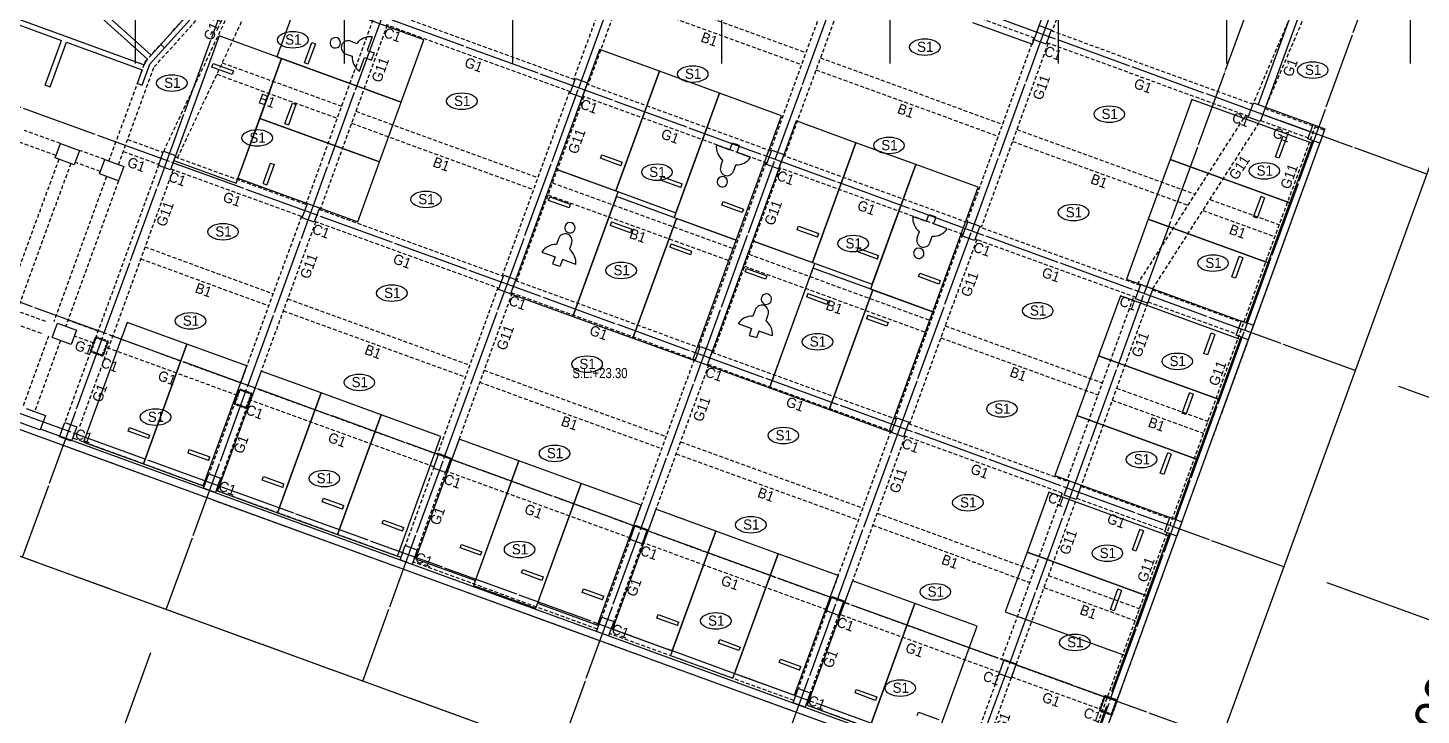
# Model space of a CAD drawing. Extents: x -1102843 to -854660, y -1929973 to -1754472.
# Drawn here: x -959504 to -904863, y -1871258 to -1844289 of the extents above; entities that cross this region are included whole.
import ezdxf
from ezdxf.enums import TextEntityAlignment as Align

# ---------------------------------------------------------------- set-up
doc = ezdxf.new("R2010")
doc.units = 0
doc.header["$LTSCALE"] = 100
doc.header["$MEASUREMENT"] = 0
for name, pattern in [('CEN', [62, 60, -1, 0, -1]), ('HID', [2.3, 1.5, -0.8]), ('HIDDEN', [0.375, 0.25, -0.125])]:
    doc.linetypes.add(name, pattern=pattern)
doc.layers.get('0').update_dxf_attribs({"linetype": 'CONTINUOUS'})
for name, color, linetype in [('!!0-BEAM', 6, 'HID'), ('!!0-BEAM-N', 1, 'HIDDEN'), ('!!0-Cen', 174, 'CEN'), ('!!0-COLUMN', 41, 'CONTINUOUS'), ('!!0-COLUMN-N', 2, 'CONTINUOUS'), ('!!0-GIRDER', 3, 'HID'), ('!!0-GIRDER-N', 3, 'CONTINUOUS'), ('!!0-WALL', 2, 'CONTINUOUS'), ('!!00-Level', 253, 'CONTINUOUS'), ('000_주차라인', 251, 'CONTINUOUS'), ('Dim', 7, 'CONTINUOUS')]:
    doc.layers.add(name, color=color, linetype=linetype)
doc.layers.add('!!0-비내력벽(조적_출력금지)', color=92, linetype='CONTINUOUS', plot=False)
doc.layers.add('DEFPOINT', color=135, linetype='CONTINUOUS', plot=False)
doc.layers.add('!!0-하부골조', color=5, linetype='HIDDEN', lineweight=50)
doc.styles.add('굴림', font='Gulim.ttf')

msp = doc.modelspace()

# ---------------------------------------------------------------- linework, layer by layer
at = {"layer": '!!0-BEAM'}
for p, q in [((-936130, -1842664, 0), (-928989, -1845263, 0)), ((-936301, -1843134, 0), (-929160, -1845733, 0)), ((-951879, -1845659, 0), (-947204, -1847360, 0)), ((-928425, -1845469, 0), (-921283, -1848068, 0)), ((-952092, -1846113, 0), (-947375, -1847830, 0)), ((-928596, -1845939, 0), (-921454, -1848538, 0)), ((-946640, -1847565, 0), (-939499, -1850165, 0)), ((-946811, -1848035, 0), (-939670, -1850635, 0)), ((-920719, -1848273, 0), (-913726, -1850819, 0)), ((-920890, -1848743, 0), (-914002, -1851250, 0)), ((-938935, -1850370, 0), (-931793, -1852969, 0)), ((-939106, -1850840, 0), (-931964, -1853439, 0)), ((-913148, -1851029, 0), (-910430, -1852018, 0)), ((-913424, -1851461, 0), (-910601, -1852488, 0)), ((-955081, -1853358, 0), (-950053, -1855188, 0)), ((-954910, -1852888, 0), (-949882, -1854718, 0)), ((-931230, -1853175, 0), (-924088, -1855774, 0)), ((-931401, -1853644, 0), (-924259, -1856244, 0)), ((-949318, -1854923, 0), (-942177, -1857523, 0)), ((-949489, -1855393, 0), (-942348, -1857992, 0)), ((-923524, -1855979, 0), (-917369, -1858219, 0)), ((-923695, -1856449, 0), (-917540, -1858689, 0)), ((-941613, -1857728, 0), (-934471, -1860327, 0)), ((-941784, -1858198, 0), (-934642, -1860797, 0)), ((-916805, -1858425, 0), (-913234, -1859724, 0)), ((-916976, -1858894, 0), (-913405, -1860194, 0)), ((-934079, -1861002, 0), (-926937, -1863602, 0)), ((-933908, -1860532, 0), (-926766, -1863132, 0)), ((-926202, -1863337, 0), (-920047, -1865577, 0)), ((-926373, -1863807, 0), (-920218, -1866047, 0)), ((-919483, -1865782, 0), (-915912, -1867082, 0)), ((-919654, -1866252, 0), (-916083, -1867552, 0))]:
    msp.add_line(p, q, dxfattribs=at)
at = {"layer": '!!0-Cen', "ltscale": 0.5}
for p, q in [((-955300, -1796784, 0), (-955300, -1845684, 0)), ((-947100, -1796784, 0), (-947100, -1845684, 0)), ((-940500, -1796784, 0), (-940500, -1845684, 0)), ((-932300, -1796784, 0), (-932300, -1845684, 0)), ((-925700, -1796784, 0), (-925700, -1845684, 0)), ((-919100, -1796784, 0), (-919100, -1845684, 0)), ((-912500, -1796784, 0), (-912500, -1845684, 0)), ((-905300, -1796784, 0), (-905300, -1845684, 0)), ((-904640, -1850029, 0), (-1037616, -1801630, 0)), ((-907445, -1857735, 0), (-1040421, -1809335, 0)), ((-959714, -1865065, 0), (-939808, -1810374, 0)), ((-954076, -1867117, 0), (-934170, -1812427, 0)), ((-946370, -1869921, 0), (-926465, -1815231, 0)), ((-910249, -1865440, 0), (-1043225, -1817041, 0)), ((-938665, -1872726, 0), (-918759, -1818036, 0)), ((-930959, -1875530, 0), (-911054, -1820840, 0)), ((-924194, -1877993, 0), (-904288, -1823303, 0)), ((-912712, -1872206, 0), (-1045688, -1823807, 0)), ((-920247, -1879429, 0), (-900341, -1824739, 0)), ((-918358, -1880117, 0), (-1023951, -1841684, 0)), ((-914114, -1876059, 0), (-987795, -1849241, 0))]:
    msp.add_line(p, q, dxfattribs=at)
at = {"layer": '!!0-COLUMN'}
for p, q in [((-920043, -1844762), (-919838, -1844198)), ((-919838, -1844198), (-919368, -1844369)), ((-919368, -1844369), (-919573, -1844933)), ((-919573, -1844933), (-920043, -1844762)), ((-938238, -1846846, 0), (-938032, -1846282, 0)), ((-938032, -1846282, 0), (-937563, -1846453, 0)), ((-937768, -1847017, 0), (-938238, -1846846, 0)), ((-937563, -1846453, 0), (-937768, -1847017, 0)), ((-958435, -1849391, 0), (-958230, -1848828, 0)), ((-958230, -1848828, 0), (-957479, -1849101, 0)), ((-957684, -1849665, 0), (-958435, -1849391, 0)), ((-957479, -1849101, 0), (-957684, -1849665, 0)), ((-956697, -1850024, 0), (-956492, -1849460, 0)), ((-956492, -1849460, 0), (-955740, -1849734, 0)), ((-954386, -1849695, 0), (-954181, -1849131, 0)), ((-954181, -1849131, 0), (-953711, -1849302, 0)), ((-953711, -1849302, 0), (-953916, -1849866, 0)), ((-930532, -1849651, 0), (-930327, -1849087, 0)), ((-930327, -1849087, 0), (-929857, -1849258, 0)), ((-929857, -1849258, 0), (-930062, -1849822, 0)), ((-955945, -1850298, 0), (-956697, -1850024, 0)), ((-955740, -1849734, 0), (-955945, -1850298, 0)), ((-953916, -1849866, 0), (-954386, -1849695, 0)), ((-930062, -1849822, 0), (-930532, -1849651, 0)), ((-948748, -1851747, 0), (-948542, -1851183, 0)), ((-948542, -1851183, 0), (-948073, -1851354, 0)), ((-948278, -1851918, 0), (-948748, -1851747, 0)), ((-948073, -1851354, 0), (-948278, -1851918, 0)), ((-922848, -1852467, 0), (-922643, -1851904, 0)), ((-922643, -1851904, 0), (-922173, -1852075, 0)), ((-922173, -1852075, 0), (-922378, -1852638, 0)), ((-922378, -1852638, 0), (-922848, -1852467, 0)), ((-941042, -1854552, 0), (-940837, -1853988, 0)), ((-940837, -1853988, 0), (-940367, -1854159, 0)), ((-940367, -1854159, 0), (-940572, -1854723, 0)), ((-916061, -1854918, 0), (-915856, -1854354, 0)), ((-915856, -1854354, 0), (-915386, -1854525, 0)), ((-940572, -1854723, 0), (-941042, -1854552, 0)), ((-915591, -1855089, 0), (-916061, -1854918, 0)), ((-915386, -1854525, 0), (-915591, -1855089, 0)), ((-958552, -1856436, 0), (-958347, -1855873, 0)), ((-958347, -1855873, 0), (-957595, -1856146, 0)), ((-957595, -1856146, 0), (-957800, -1856710, 0)), ((-912114, -1856354), (-911909, -1855790)), ((-911909, -1855790), (-911439, -1855961)), ((-911439, -1855961), (-911644, -1856525)), ((-957800, -1856710, 0), (-958552, -1856436, 0)), ((-911644, -1856525), (-912114, -1856354)), ((-933337, -1857356, 0), (-933132, -1856792, 0)), ((-933132, -1856792, 0), (-932662, -1856963, 0)), ((-932662, -1856963, 0), (-932867, -1857527, 0)), ((-932867, -1857527, 0), (-933337, -1857356, 0)), ((-925631, -1860161, 0), (-925426, -1859597, 0)), ((-925426, -1859597, 0), (-924956, -1859768, 0)), ((-924956, -1859768, 0), (-925161, -1860332, 0)), ((-925161, -1860332, 0), (-925631, -1860161, 0)), ((-943594, -1861562, 0), (-943388, -1860998, 0)), ((-943388, -1860998, 0), (-942919, -1861169, 0)), ((-943124, -1861733, 0), (-943594, -1861562, 0)), ((-942919, -1861169, 0), (-943124, -1861733, 0)), ((-952619, -1862348), (-952413, -1861785)), ((-952413, -1861785), (-951944, -1861956)), ((-951944, -1861956), (-952149, -1862519)), ((-918865, -1862623, 0), (-918660, -1862059, 0)), ((-918660, -1862059, 0), (-918190, -1862230, 0)), ((-952149, -1862519), (-952619, -1862348)), ((-918396, -1862794, 0), (-918865, -1862623, 0)), ((-918190, -1862230, 0), (-918396, -1862794, 0)), ((-914919, -1864060, 0), (-914714, -1863496, 0)), ((-914714, -1863496, 0), (-914244, -1863667, 0)), ((-914244, -1863667, 0), (-914449, -1864231, 0)), ((-935888, -1864366, 0), (-935683, -1863802, 0)), ((-935683, -1863802, 0), (-935213, -1863973, 0)), ((-935213, -1863973, 0), (-935418, -1864537, 0)), ((-914449, -1864231, 0), (-914919, -1864060, 0)), ((-944907, -1865170, 0), (-944702, -1864606, 0)), ((-944702, -1864606, 0), (-944232, -1864777, 0)), ((-944232, -1864777, 0), (-944437, -1865341, 0)), ((-935418, -1864537, 0), (-935888, -1864366, 0)), ((-944437, -1865341, 0), (-944907, -1865170, 0)), ((-928183, -1867171, 0), (-927978, -1866607, 0)), ((-927978, -1866607, 0), (-927508, -1866778, 0)), ((-927508, -1866778, 0), (-927713, -1867342, 0)), ((-937202, -1867975, 0), (-936996, -1867411, 0)), ((-936996, -1867411, 0), (-936526, -1867582, 0)), ((-936526, -1867582, 0), (-936732, -1868146, 0)), ((-927713, -1867342, 0), (-928183, -1867171, 0)), ((-936732, -1868146, 0), (-937202, -1867975, 0)), ((-921417, -1869633, 0), (-921212, -1869069, 0)), ((-921212, -1869069, 0), (-920742, -1869241, 0)), ((-920742, -1869241, 0), (-920947, -1869804, 0)), ((-920947, -1869804, 0), (-921417, -1869633, 0)), ((-929496, -1870779, 0), (-929291, -1870215, 0)), ((-929291, -1870215, 0), (-928821, -1870386, 0)), ((-929026, -1870950, 0), (-929496, -1870779, 0)), ((-928821, -1870386, 0), (-929026, -1870950, 0)), ((-917470, -1871070, 0), (-917265, -1870506, 0)), ((-917265, -1870506, 0), (-916795, -1870677, 0)), ((-916795, -1870677, 0), (-917000, -1871241, 0)), ((-917000, -1871241, 0), (-917470, -1871070, 0))]:
    msp.add_line(p, q, dxfattribs=at)
at = {"layer": '!!0-GIRDER'}
for p, q in [((-935479, -1839121, 0), (-938097, -1846312, 0)), ((-934841, -1839121, 0), (-937533, -1846517, 0)), ((-917904, -1840492, 0), (-919332, -1844416, 0)), ((-954901, -1845616, 0), (-950788, -1841047, 0)), ((-954552, -1845825, 0), (-950756, -1841614, 0)), ((-954174, -1849129, 0), (-950719, -1841782, 0)), ((-927757, -1841880, 0), (-930391, -1849117, 0)), ((-953631, -1849384, 0), (-950253, -1842202, 0)), ((-927193, -1842085, 0), (-929827, -1849322, 0)), ((-920020, -1844697, 0), (-927241, -1842069, 0)), ((-945973, -1843977, 0), (-948607, -1851213, 0)), ((-938050, -1846329, 0), (-945285, -1843696, 0)), ((-909996, -1843849, 0), (-911441, -1847235, 0)), ((-909536, -1844046, 0), (-910981, -1847431, 0)), ((-945409, -1844183, 0), (-948043, -1851418, 0)), ((-938221, -1846799, 0), (-945456, -1844166, 0)), ((-919379, -1844399, 0), (-911458, -1847281, 0)), ((-920052, -1844685, 0), (-922686, -1851921, 0)), ((-919488, -1844890, 0), (-922122, -1852126, 0)), ((-919550, -1844868, 0), (-911629, -1847751, 0)), ((-956323, -1849522, 0), (-954901, -1845616, 0)), ((-955947, -1849659, 0), (-954552, -1845825, 0)), ((-938268, -1846782, 0), (-940901, -1854018, 0)), ((-930344, -1849134, 0), (-937580, -1846500, 0)), ((-937704, -1846987, 0), (-940337, -1854223, 0)), ((-930515, -1849604, 0), (-937751, -1846970, 0)), ((-915991, -1854358, 0), (-911737, -1847712, 0)), ((-915386, -1854525, 0), (-911159, -1847922, 0)), ((-911159, -1847922, 0), (-909293, -1848602, 0)), ((-910988, -1847453, 0), (-908652, -1848303)), ((-958230, -1848828, 0), (-959640, -1848315, 0)), ((-909010, -1848119), (-918587, -1874431, 0)), ((-908635, -1848256), (-918211, -1874567, 0)), ((-958401, -1849298, 0), (-959811, -1848784, 0)), ((-955588, -1848672, 0), (-954198, -1849178, 0)), ((-958295, -1849443, 0), (-960367, -1855137, 0)), ((-956663, -1849930, 0), (-957650, -1849571, 0)), ((-956492, -1849460, 0), (-957479, -1849101, 0)), ((-955759, -1849142, 0), (-954369, -1849648, 0)), ((-953728, -1849349, 0), (-948560, -1851230, 0)), ((-930562, -1849587, 0), (-933196, -1856822, 0)), ((-922653, -1851933, 0), (-929874, -1849305, 0)), ((-957825, -1849614, 0), (-959897, -1855308, 0)), ((-956415, -1850127, 0), (-958488, -1855821, 0)), ((-954369, -1849648, 0), (-958056, -1859778, 0)), ((-953805, -1849853, 0), (-957492, -1859983, 0)), ((-953899, -1849819, 0), (-948731, -1851700, 0)), ((-929998, -1849792, 0), (-932632, -1857027, 0)), ((-922824, -1852403, 0), (-930045, -1849775, 0)), ((-955945, -1850298, 0), (-958018, -1855992, 0)), ((-948778, -1851683, 0), (-951158, -1858223, 0)), ((-948090, -1851401, 0), (-940854, -1854035, 0)), ((-948214, -1851888, 0), (-950594, -1858428, 0)), ((-948261, -1851871, 0), (-941025, -1854505, 0)), ((-915873, -1854401, 0), (-922183, -1852104, 0)), ((-922857, -1852391, 0), (-925490, -1859627, 0)), ((-922293, -1852596, 0), (-924926, -1859832, 0)), ((-916044, -1854871, 0), (-922354, -1852574, 0)), ((-941072, -1854487, 0), (-943453, -1861028, 0)), ((-940384, -1854206, 0), (-933149, -1856839, 0)), ((-940508, -1854693, 0), (-942889, -1861233, 0)), ((-940555, -1854676, 0), (-933320, -1857309, 0)), ((-916155, -1854884, 0), (-918771, -1862072, 0)), ((-915574, -1855042, 0), (-912097, -1856307, 0)), ((-915403, -1854572, 0), (-911926, -1855837, 0)), ((-958804, -1855813, 0), (-959791, -1855454, 0)), ((-915591, -1855089, 0), (-922055, -1872849, 0)), ((-958975, -1856283, 0), (-959962, -1855923, 0)), ((-956749, -1856188, 0), (-957932, -1855757, 0)), ((-958693, -1856385, 0), (-959709, -1859176, 0)), ((-958223, -1856556, 0), (-959239, -1859347, 0)), ((-956920, -1856658, 0), (-957669, -1856385, 0)), ((-951111, -1858240, 0), (-956279, -1856359, 0)), ((-951282, -1858710, 0), (-956450, -1856829, 0)), ((-932679, -1857010, 0), (-925443, -1859644, 0)), ((-933367, -1857292, 0), (-935747, -1863832, 0)), ((-932803, -1857497, 0), (-935183, -1864037, 0)), ((-932850, -1857480, 0), (-925614, -1860114, 0)), ((-951282, -1858710, 0), (-952404, -1861793, 0)), ((-943406, -1861045, 0), (-950641, -1858411, 0)), ((-950812, -1858881, 0), (-951934, -1861964, 0)), ((-943577, -1861515, 0), (-950812, -1858881, 0)), ((-924973, -1859815, 0), (-918677, -1862106, 0)), ((-952589, -1862268, 0), (-957747, -1860390, 0)), ((-925661, -1860097, 0), (-928042, -1866637, 0)), ((-925097, -1860302, 0), (-927478, -1866842, 0)), ((-925144, -1860285, 0), (-918848, -1862576, 0)), ((-952726, -1862643, 0), (-957883, -1860766, 0)), ((-943577, -1861515, 0), (-944699, -1864597, 0)), ((-935700, -1863849, 0), (-942936, -1861216, 0)), ((-943107, -1861686, 0), (-944229, -1864768, 0)), ((-935871, -1864319, 0), (-943107, -1861686, 0)), ((-944873, -1865076, 0), (-952119, -1862439, 0)), ((-918942, -1862542, 0), (-921323, -1869082, 0)), ((-918207, -1862277, 0), (-914731, -1863543, 0)), ((-945010, -1865452, 0), (-952256, -1862814, 0)), ((-918379, -1862747, 0), (-914902, -1864013, 0)), ((-935871, -1864319, 0), (-936993, -1867402, 0)), ((-927995, -1866654, 0), (-935230, -1864020, 0)), ((-935401, -1864490, 0), (-936523, -1867573, 0)), ((-928166, -1867124, 0), (-935401, -1864490, 0)), ((-937167, -1867881, 0), (-944403, -1865247, 0)), ((-937304, -1868257, 0), (-944540, -1865623, 0)), ((-921229, -1869116, 0), (-927525, -1866825, 0)), ((-928166, -1867124, 0), (-929288, -1870207, 0)), ((-927696, -1867295, 0), (-928818, -1870378, 0)), ((-921400, -1869586, 0), (-927696, -1867295, 0)), ((-929462, -1870685, 0), (-936698, -1868052, 0)), ((-929599, -1871061, 0), (-936834, -1868428, 0)), ((-921400, -1869586, 0), (-922522, -1872669, 0)), ((-920930, -1869757, 0), (-917453, -1871023, 0)), ((-920759, -1869287, 0), (-917282, -1870553, 0)), ((-922696, -1873148, 0), (-928992, -1870856, 0)), ((-922833, -1873524, 0), (-929129, -1871232, 0))]:
    msp.add_line(p, q, dxfattribs=at)
at = {"layer": '!!0-WALL'}
for p, q in [((-918886, -1874960, 0), (-1015205, -1839903, 0)), ((-957016, -1843526, 0), (-954809, -1845514, 0)), ((-956882, -1843378, 0), (-954675, -1845365, 0)), ((-960624, -1843679, 0), (-954948, -1845744, 0)), ((-960504, -1843935, 0), (-958183, -1844780, 0)), ((-909996, -1843849, 0), (-911253, -1847303, 0)), ((-909714, -1843952, 0), (-910971, -1847406, 0)), ((-958824, -1846542, 0), (-958183, -1844780, 0)), ((-958636, -1846610, 0), (-957995, -1844848, 0)), ((-957995, -1844848, 0), (-955016, -1845932, 0)), ((-954145, -1845075, 0), (-954726, -1845720, 0)), ((-954294, -1844941, 0), (-954675, -1845365, 0)), ((-954294, -1844941, 0), (-954145, -1845075, 0)), ((-955023, -1846536, 0), (-954726, -1845720, 0)), ((-954948, -1845744, 0), (-954809, -1845514, 0)), ((-955211, -1846468, 0), (-955016, -1845932, 0)), ((-958824, -1846542, 0), (-958636, -1846610, 0)), ((-955211, -1846468, 0), (-955023, -1846536, 0)), ((-911646, -1847798, 0), (-911441, -1847235, 0)), ((-911441, -1847235, 0), (-910971, -1847406, 0)), ((-910971, -1847406, 0), (-911176, -1847969, 0)), ((-910971, -1847406), (-909104, -1848085)), ((-911176, -1847969, 0), (-911646, -1847798, 0)), ((-911074, -1847687), (-909207, -1848367)), ((-909310, -1848649), (-909104, -1848085)), ((-909104, -1848085), (-908635, -1848256)), ((-908635, -1848256), (-908840, -1848820)), ((-918211, -1874567, 0), (-908840, -1848820)), ((-911721, -1855859, 0), (-909122, -1848717)), ((-908840, -1848820), (-909310, -1848649)), ((-968371, -1856662), (-959021, -1860065, 0)), ((-957040, -1856987, 0), (-956835, -1856423, 0)), ((-956835, -1856423, 0), (-956365, -1856594, 0)), ((-956365, -1856594, 0), (-956570, -1857158, 0)), ((-914526, -1863564, 0), (-911926, -1856423, 0)), ((-956570, -1857158, 0), (-957040, -1856987, 0)), ((-951402, -1859039, 0), (-951197, -1858475, 0)), ((-951197, -1858475, 0), (-950727, -1858646, 0)), ((-950727, -1858646, 0), (-950932, -1859210, 0)), ((-959568, -1859227), (-958816, -1859501)), ((-950932, -1859210, 0), (-951402, -1859039, 0)), ((-958816, -1859501), (-959021, -1860065)), ((-958261, -1860342), (-958056, -1859778)), ((-958056, -1859778), (-957586, -1859949)), ((-957586, -1859949), (-957791, -1860513)), ((-918784, -1874678, 0), (-959011, -1860037, 0)), ((-957791, -1860513), (-958261, -1860342)), ((-916988, -1870330, 0), (-914731, -1864128, 0)), ((-918493, -1874465, 0), (-917193, -1870894, 0)), ((-917265, -1870506, 0), (-917470, -1871070, 0)), ((-916795, -1870677, 0), (-917265, -1870506, 0)), ((-917000, -1871241, 0), (-916795, -1870677, 0)), ((-917470, -1871070, 0), (-917000, -1871241, 0))]:
    msp.add_line(p, q, dxfattribs=at)
at = {"layer": '!!0-비내력벽(조적_출력금지)'}
for p, q in [((-954294, -1844941, 0), (-951122, -1841419, 0)), ((-954294, -1844941, 0), (-951122, -1841419, 0)), ((-954145, -1845075, 0), (-950974, -1841553, 0)), ((-954145, -1845075, 0), (-950974, -1841553, 0))]:
    msp.add_line(p, q, dxfattribs=at)
at = {"layer": '!!0-하부골조', "ltscale": 4}
for p, q in [((-957040, -1856987, 0), (-956835, -1856423, 0)), ((-956835, -1856423, 0), (-956365, -1856594, 0)), ((-956365, -1856594, 0), (-956570, -1857158, 0)), ((-956570, -1857158, 0), (-957040, -1856987, 0)), ((-951402, -1859039, 0), (-951197, -1858475, 0)), ((-951197, -1858475, 0), (-950727, -1858646, 0)), ((-950727, -1858646, 0), (-950932, -1859210, 0)), ((-950932, -1859210, 0), (-951402, -1859039, 0)), ((-917265, -1870506, 0), (-917470, -1871070, 0)), ((-916795, -1870677, 0), (-917265, -1870506, 0)), ((-917000, -1871241, 0), (-916795, -1870677, 0)), ((-917470, -1871070, 0), (-917000, -1871241, 0))]:
    msp.add_line(p, q, dxfattribs=at)
for centre in [(-949110, -1844758, 0), (-924329, -1845044, 0), (-909116, -1845947), (-953856, -1846455), (-933429, -1846102, 0), (-942488, -1847168, 0), (-917093, -1847678, 0), (-950512, -1848611, 0), (-925733, -1848903, 0), (-911013, -1849902), (-934832, -1849955, 0), (-943891, -1851021, 0), (-918498, -1851537, 0), (-951851, -1852290, 0), (-927136, -1852756, 0), (-913024, -1853522, 0), (-936234, -1853808, 0), (-945230, -1854700, 0), (-953125, -1855790, 0), (-919900, -1855390, 0), (-928538, -1856609, 0), (-937573, -1857487, 0), (-914427, -1857375, 0), (-946504, -1858200, 0), (-954498, -1859563, 0), (-921303, -1859242, 0), (-929877, -1860288, 0), (-938847, -1860987, 0), (-915829, -1861228, 0), (-947877, -1861973, 0), (-922642, -1862921, 0), (-931151, -1863788, 0), (-940220, -1864760, 0), (-917168, -1864906, 0), (-923916, -1866422, 0), (-932524, -1867561, 0), (-918442, -1868407, 0), (-925289, -1870194, 0)]:
    msp.add_ellipse(centre, major_axis=(598, 0), ratio=0.546785)
at = {"layer": '000_주차라인', "linetype": 'Continuous'}
for p, q in [((-920105, -1844932), (-918395, -1840234)), ((-922454, -1844077), (-920105, -1844932)), ((-937084, -1845138), (-938794, -1849836)), ((-934735, -1845993), (-937084, -1845138)), ((-936445, -1850691), (-934735, -1845993)), ((-934735, -1845993), (-936445, -1850691)), ((-932385, -1846848), (-934735, -1845993)), ((-932385, -1846848), (-934164, -1851734)), ((-934095, -1851546), (-932385, -1846848)), ((-929942, -1847737), (-932385, -1846848)), ((-949422, -1848043, 0), (-949131, -1847244, 0)), ((-948990, -1847296, 0), (-949281, -1848094, 0)), ((-949131, -1847244, 0), (-948990, -1847296, 0)), ((-913854, -1847101), (-914709, -1849450)), ((-909156, -1848811), (-913854, -1847101)), ((-950413, -1847842, 0), (-951268, -1850191, 0)), ((-945714, -1849552, 0), (-950413, -1847842, 0)), ((-931721, -1852623), (-929942, -1847737)), ((-929378, -1847942), (-931088, -1852641)), ((-927029, -1848797), (-929378, -1847942)), ((-949422, -1848043, 0), (-949281, -1848094, 0)), ((-932501, -1848885), (-931973, -1849077)), ((-931973, -1849077), (-931874, -1848806)), ((-931874, -1848806), (-931733, -1848858)), ((-931591, -1848909), (-931733, -1848858)), ((-931690, -1849180), (-931591, -1848909)), ((-928739, -1853496), (-927029, -1848797)), ((-927029, -1848797), (-928739, -1853496)), ((-924680, -1849652), (-927029, -1848797)), ((-910579, -1849357), (-910288, -1848559)), ((-910147, -1848610), (-910438, -1849409)), ((-910147, -1848610), (-910288, -1848559)), ((-910011, -1851160), (-909156, -1848811)), ((-946569, -1851901, 0), (-945714, -1849552, 0)), ((-937042, -1849409), (-936991, -1849269)), ((-936244, -1849700), (-937042, -1849409)), ((-936991, -1849269), (-936192, -1849559)), ((-936244, -1849700), (-936192, -1849559)), ((-932331, -1849713), (-932246, -1849481)), ((-931161, -1849372), (-931690, -1849180)), ((-914709, -1849450), (-915564, -1851799)), ((-914709, -1849450), (-910011, -1851160)), ((-910011, -1851160), (-914709, -1849450)), ((-910438, -1849409), (-910579, -1849357)), ((-950277, -1850392, 0), (-949986, -1849594, 0)), ((-949845, -1849645, 0), (-950136, -1850444, 0)), ((-949986, -1849594, 0), (-949845, -1849645, 0)), ((-938794, -1849836), (-940572, -1854723)), ((-938794, -1849836), (-936445, -1850691)), ((-936351, -1850725), (-938794, -1849836)), ((-934693, -1850265), (-934642, -1850124)), ((-934642, -1850124), (-933843, -1850414)), ((-931824, -1849897), (-931740, -1849665)), ((-924680, -1849652), (-926458, -1854539)), ((-926390, -1854351), (-924680, -1849652)), ((-922237, -1850542), (-924680, -1849652)), ((-951268, -1850191, 0), (-946569, -1851901, 0)), ((-950277, -1850392, 0), (-950136, -1850444, 0)), ((-933894, -1850555), (-934693, -1850265)), ((-933894, -1850555), (-933843, -1850414)), ((-924015, -1855428), (-922237, -1850542)), ((-939080, -1851062), (-939029, -1850921)), ((-938282, -1851353), (-939080, -1851062)), ((-939029, -1850921), (-938230, -1851212)), ((-938230, -1851212), (-938282, -1851353)), ((-938129, -1855612), (-936351, -1850725)), ((-936419, -1850913), (-938129, -1855612)), ((-936445, -1850691), (-934095, -1851546)), ((-934070, -1851768), (-936419, -1850913)), ((-932284, -1851248), (-932233, -1851107)), ((-932233, -1851107), (-931434, -1851398)), ((-911434, -1851707), (-911143, -1850908)), ((-911002, -1850959), (-911293, -1851758)), ((-911002, -1850959), (-911143, -1850908)), ((-910866, -1853510), (-910011, -1851160)), ((-935780, -1856467), (-934070, -1851768)), ((-934070, -1851768), (-935780, -1856467)), ((-934164, -1851734), (-931721, -1852623)), ((-931721, -1852623), (-934070, -1851768)), ((-931485, -1851538), (-932284, -1851248)), ((-931434, -1851398), (-931485, -1851538)), ((-924796, -1851689), (-924267, -1851881)), ((-924267, -1851881), (-924169, -1851611)), ((-924169, -1851611), (-924027, -1851662)), ((-923886, -1851714), (-924027, -1851662)), ((-923984, -1851984), (-923886, -1851714)), ((-911293, -1851758), (-911434, -1851707)), ((-936620, -1851904), (-936671, -1852045)), ((-935873, -1852336), (-936671, -1852045)), ((-936620, -1851904), (-935821, -1852195)), ((-935821, -1852195), (-935873, -1852336)), ((-929337, -1852214), (-929286, -1852073)), ((-928538, -1852505), (-929337, -1852214)), ((-929286, -1852073), (-928487, -1852364)), ((-924625, -1852518), (-924541, -1852285)), ((-923456, -1852177), (-923984, -1851984)), ((-915564, -1851799), (-916419, -1854149)), ((-910866, -1853510), (-915564, -1851799)), ((-915564, -1851799), (-910866, -1853510)), ((-938690, -1852562), (-938775, -1852795)), ((-938184, -1852747), (-938268, -1852979)), ((-934271, -1852759), (-934322, -1852900)), ((-934271, -1852759), (-933472, -1853050)), ((-933431, -1857322), (-931721, -1852623)), ((-931088, -1852641), (-932867, -1857527)), ((-931088, -1852641), (-928739, -1853496)), ((-928645, -1853530), (-931088, -1852641)), ((-928538, -1852505), (-928487, -1852364)), ((-924119, -1852702), (-924034, -1852469)), ((-939353, -1853087), (-938825, -1853280)), ((-938825, -1853280), (-938923, -1853551)), ((-938542, -1853383), (-938640, -1853654)), ((-938013, -1853575), (-938542, -1853383)), ((-933523, -1853191), (-934322, -1852900)), ((-933472, -1853050), (-933523, -1853191)), ((-926988, -1853069), (-926936, -1852928)), ((-926189, -1853360), (-926988, -1853069)), ((-926936, -1852928), (-926138, -1853219)), ((-926189, -1853360), (-926138, -1853219)), ((-912289, -1854056), (-911998, -1853257)), ((-911857, -1853308), (-912148, -1854107)), ((-911857, -1853308), (-911998, -1853257)), ((-938923, -1853551), (-938782, -1853602)), ((-938640, -1853654), (-938782, -1853602)), ((-931375, -1853867), (-931324, -1853726)), ((-930576, -1854157), (-931375, -1853867)), ((-931324, -1853726), (-930525, -1854016)), ((-930424, -1858416), (-928645, -1853530)), ((-928714, -1853718), (-930424, -1858416)), ((-928739, -1853496), (-926390, -1854351)), ((-926364, -1854573), (-928714, -1853718)), ((-911721, -1855859), (-910866, -1853510)), ((-930525, -1854016), (-930576, -1854157)), ((-916419, -1854149), (-911721, -1855859)), ((-912148, -1854107), (-912289, -1854056)), ((-940572, -1854723), (-938129, -1855612)), ((-928915, -1854709), (-928966, -1854850)), ((-928167, -1855141), (-928966, -1854850)), ((-928915, -1854709), (-928116, -1855000)), ((-928116, -1855000), (-928167, -1855141)), ((-928074, -1859271), (-926364, -1854573)), ((-926364, -1854573), (-928074, -1859271)), ((-926458, -1854539), (-924015, -1855428)), ((-924015, -1855428), (-926364, -1854573)), ((-916659, -1854806, 0), (-917514, -1857156, 0)), ((-911960, -1856517, 0), (-916659, -1854806, 0)), ((-930985, -1855367), (-931069, -1855599)), ((-930478, -1855551), (-930563, -1855784)), ((-926565, -1855564), (-926617, -1855705)), ((-926565, -1855564), (-925767, -1855855)), ((-925725, -1860126), (-924015, -1855428)), ((-955614, -1855846), (-957324, -1860544)), ((-953264, -1856701), (-955614, -1855846)), ((-938129, -1855612), (-935780, -1856467)), ((-931648, -1855892), (-931119, -1856084)), ((-931119, -1856084), (-931218, -1856355)), ((-925818, -1855996), (-926617, -1855705)), ((-925767, -1855855), (-925818, -1855996)), ((-935780, -1856467), (-933431, -1857322)), ((-931218, -1856355), (-931076, -1856407)), ((-930935, -1856458), (-931076, -1856407)), ((-930836, -1856187), (-930935, -1856458)), ((-930308, -1856380), (-930836, -1856187)), ((-913383, -1857063, 0), (-913092, -1856264, 0)), ((-912951, -1856316, 0), (-913242, -1857114, 0)), ((-912951, -1856316, 0), (-913092, -1856264, 0)), ((-912815, -1858866, 0), (-911960, -1856517, 0)), ((-953264, -1856701), (-954975, -1861399)), ((-954975, -1861399), (-953264, -1856701)), ((-950915, -1857556), (-953264, -1856701)), ((-917514, -1857156, 0), (-918369, -1859505, 0)), ((-917514, -1857156, 0), (-912815, -1858866, 0)), ((-912815, -1858866, 0), (-917514, -1857156, 0)), ((-913242, -1857114, 0), (-913383, -1857063, 0)), ((-952625, -1862254), (-950915, -1857556)), ((-950351, -1857761), (-952061, -1862460)), ((-948002, -1858616), (-950351, -1857761)), ((-932867, -1857527), (-930424, -1858416)), ((-948002, -1858616), (-949712, -1863315)), ((-949712, -1863315), (-948002, -1858616)), ((-945653, -1859471), (-948002, -1858616)), ((-930424, -1858416), (-928074, -1859271)), ((-914238, -1859412, 0), (-913947, -1858613, 0)), ((-913806, -1858665, 0), (-914097, -1859463, 0)), ((-913806, -1858665, 0), (-913947, -1858613, 0)), ((-913671, -1861215, 0), (-912815, -1858866, 0)), ((-928074, -1859271), (-925725, -1860126)), ((-914097, -1859463, 0), (-914238, -1859412, 0)), ((-947363, -1864170), (-945653, -1859471)), ((-945653, -1859471), (-947363, -1864170)), ((-943304, -1860326), (-945653, -1859471)), ((-918369, -1859505, 0), (-919224, -1861854, 0)), ((-913671, -1861215, 0), (-918369, -1859505, 0)), ((-918369, -1859505, 0), (-913671, -1861215, 0)), ((-955572, -1860118), (-955521, -1859977)), ((-954773, -1860408), (-955572, -1860118)), ((-955521, -1859977), (-954722, -1860267)), ((-954773, -1860408), (-954722, -1860267)), ((-945014, -1865025), (-943304, -1860326)), ((-942595, -1860425), (-944305, -1865123)), ((-940245, -1861280), (-942595, -1860425)), ((-957324, -1860544), (-954975, -1861399)), ((-953223, -1860973), (-953172, -1860832)), ((-952424, -1861263), (-953223, -1860973)), ((-953172, -1860832), (-952373, -1861122)), ((-915093, -1861761, 0), (-914802, -1860963, 0)), ((-914662, -1861014, 0), (-914952, -1861813, 0)), ((-914662, -1861014, 0), (-914802, -1860963, 0)), ((-954975, -1861399), (-952625, -1862254)), ((-952424, -1861263), (-952373, -1861122)), ((-941955, -1865978), (-940245, -1861280)), ((-914526, -1863564, 0), (-913671, -1861215, 0)), ((-950310, -1862033), (-950259, -1861892)), ((-949511, -1862324), (-950310, -1862033)), ((-950259, -1861892), (-949460, -1862183)), ((-919224, -1861854, 0), (-914526, -1863564, 0)), ((-914952, -1861813, 0), (-915093, -1861761, 0)), ((-952061, -1862460), (-949712, -1863315)), ((-949511, -1862324), (-949460, -1862183)), ((-937802, -1862169), (-939512, -1866868)), ((-935453, -1863024), (-937802, -1862169)), ((-919463, -1862512, 0), (-920319, -1864861, 0)), ((-914765, -1864222, 0), (-919463, -1862512, 0)), ((-947961, -1862888), (-947909, -1862747)), ((-947162, -1863179), (-947961, -1862888)), ((-947909, -1862747), (-947111, -1863038)), ((-947162, -1863179), (-947111, -1863038)), ((-937163, -1867723), (-935453, -1863024)), ((-934872, -1863182), (-936582, -1867881)), ((-932523, -1864037), (-934872, -1863182)), ((-949712, -1863315), (-947363, -1864170)), ((-945611, -1863743), (-945560, -1863602)), ((-944813, -1864034), (-945611, -1863743)), ((-945560, -1863602), (-944761, -1863893)), ((-947363, -1864170), (-945014, -1865025)), ((-944813, -1864034), (-944761, -1863893)), ((-934233, -1868736), (-932523, -1864037)), ((-916188, -1864768, 0), (-915897, -1863970, 0)), ((-915756, -1864021, 0), (-916047, -1864820, 0)), ((-915756, -1864021, 0), (-915897, -1863970, 0)), ((-915620, -1866571, 0), (-914765, -1864222, 0)), ((-942553, -1864697), (-942502, -1864556)), ((-941754, -1864987), (-942553, -1864697)), ((-942502, -1864556), (-941703, -1864846)), ((-941754, -1864987), (-941703, -1864846)), ((-920319, -1864861, 0), (-921174, -1867210, 0)), ((-915620, -1866571, 0), (-920319, -1864861, 0)), ((-920319, -1864861, 0), (-915620, -1866571, 0)), ((-916047, -1864820, 0), (-916188, -1864768, 0)), ((-944305, -1865123), (-941955, -1865978)), ((-930080, -1864927), (-931790, -1869625)), ((-927730, -1865782), (-930080, -1864927)), ((-929440, -1870480), (-927730, -1865782)), ((-937761, -1866441), (-937709, -1866300)), ((-936962, -1866732), (-937761, -1866441)), ((-937709, -1866300), (-936911, -1866591)), ((-917043, -1867118, 0), (-916752, -1866319, 0)), ((-916611, -1866370, 0), (-916902, -1867169, 0)), ((-916611, -1866370, 0), (-916752, -1866319, 0)), ((-939512, -1866868), (-937163, -1867723)), ((-936962, -1866732), (-936911, -1866591)), ((-916475, -1868921, 0), (-915620, -1866571, 0)), ((-934831, -1867454), (-934779, -1867313)), ((-934032, -1867745), (-934831, -1867454)), ((-934779, -1867313), (-933981, -1867604)), ((-934032, -1867745), (-933981, -1867604)), ((-921174, -1867210, 0), (-916475, -1868921, 0)), ((-916902, -1867169, 0), (-917043, -1867118, 0)), ((-936582, -1867881), (-934233, -1868736)), ((-930038, -1869198), (-929987, -1869058)), ((-929239, -1869489), (-930038, -1869198)), ((-929987, -1869058), (-929188, -1869348)), ((-931790, -1869625), (-929440, -1870480)), ((-929239, -1869489), (-929188, -1869348))]:
    msp.add_line(p, q, dxfattribs=at)
at = {"layer": '000_주차라인'}
for p, q in [((-948856, -1842981, 0), (-949745, -1845424, 0)), ((-943970, -1844760, 0), (-948856, -1842981, 0)), ((-952001, -1844604, 0), (-953779, -1849490, 0)), ((-949557, -1845493, 0), (-952001, -1844604, 0)), ((-946007, -1844644, 0), (-946199, -1845172, 0)), ((-948660, -1845660, 0), (-948370, -1844861, 0)), ((-948229, -1844912, 0), (-948519, -1845711, 0)), ((-948370, -1844861, 0), (-948229, -1844912, 0)), ((-946835, -1844814, 0), (-946603, -1844899, 0)), ((-946199, -1845172, 0), (-945928, -1845271, 0)), ((-944859, -1847203, 0), (-943970, -1844760, 0)), ((-952287, -1845829, 0), (-952236, -1845689, 0)), ((-952236, -1845689, 0), (-951437, -1845979, 0)), ((-951336, -1850379, 0), (-949557, -1845493, 0)), ((-949557, -1845493, 0), (-950413, -1847842, 0)), ((-949745, -1845424, 0), (-944859, -1847203, 0)), ((-944859, -1847203, 0), (-949557, -1845493, 0)), ((-948519, -1845711, 0), (-948660, -1845660, 0)), ((-947019, -1845321, 0), (-946787, -1845405, 0)), ((-946494, -1845984, 0), (-946302, -1845455, 0)), ((-946302, -1845455, 0), (-946031, -1845554, 0)), ((-946031, -1845554, 0), (-945979, -1845412, 0)), ((-945928, -1845271, 0), (-945979, -1845412, 0)), ((-951489, -1846120, 0), (-952287, -1845829, 0)), ((-951437, -1845979, 0), (-951489, -1846120, 0)), ((-945714, -1849552, 0), (-944859, -1847203, 0)), ((-950413, -1847842, 0), (-945714, -1849552, 0)), ((-953779, -1849490, 0), (-951336, -1850379, 0)), ((-924579, -1854052), (-924527, -1853911)), ((-924527, -1853911), (-923729, -1854202)), ((-923780, -1854343), (-924579, -1854052)), ((-923729, -1854202), (-923780, -1854343)), ((-940245, -1861280), (-942024, -1866166)), ((-937802, -1862169), (-940245, -1861280)), ((-939581, -1867055), (-937802, -1862169)), ((-932523, -1864037), (-934301, -1868924)), ((-930080, -1864927), (-932523, -1864037)), ((-931858, -1869813), (-930080, -1864927)), ((-940144, -1865680), (-940093, -1865539)), ((-939345, -1865971), (-940144, -1865680)), ((-940093, -1865539), (-939294, -1865830)), ((-939294, -1865830), (-939345, -1865971)), ((-942024, -1866166), (-939581, -1867055)), ((-927167, -1865987), (-928945, -1870873)), ((-924723, -1866876), (-927167, -1865987)), ((-924723, -1866876), (-926502, -1871763)), ((-926502, -1871763), (-924723, -1866876)), ((-922280, -1867765), (-924723, -1866876)), ((-924059, -1872652), (-922280, -1867765)), ((-932422, -1868437), (-932370, -1868296)), ((-931623, -1868728), (-932422, -1868437)), ((-932370, -1868296), (-931572, -1868587)), ((-931572, -1868587), (-931623, -1868728)), ((-934301, -1868924), (-931858, -1869813)), ((-927065, -1870387), (-927014, -1870246)), ((-927014, -1870246), (-926215, -1870537)), ((-928945, -1870873), (-926502, -1871763)), ((-926267, -1870678), (-927065, -1870387)), ((-926215, -1870537), (-926267, -1870678)), ((-924622, -1871276), (-924571, -1871135)), ((-924571, -1871135), (-923772, -1871426))]:
    msp.add_line(p, q, dxfattribs=at)
for centre, radius, start, end in [((-947450, -1844876, 0), 204, 70, 250), ((-946076, -1845306, 0), 666, 84.0412, 142.303), ((-947450, -1844876, 0), 204, 250, 70), ((-946939, -1845058, 0), 274, 160.8957, 252.9709), ((-946942, -1845067, 0), 274, 67.0291, 159.1043), ((-946122, -1845432, 0), 666, 177.697, 235.9588)]:
    msp.add_arc(centre, radius, start, end, dxfattribs=at)
at = {"layer": '000_주차라인', "linetype": 'Continuous'}
for centre, radius, start, end in [((-931839, -1848954), 666, 174.0412, 232.303), ((-931713, -1849000), 666, 267.697, 325.9588), ((-932269, -1850328), 204, 340, 160), ((-932078, -1849820), 274, 157.0291, 249.1043), ((-932087, -1849817), 274, 250.8957, 342.9709), ((-932269, -1850328), 204, 160, 340), ((-924134, -1851758), 666, 174.0412, 232.303), ((-938245, -1852131), 204, 160, 340), ((-938245, -1852131), 204, 340, 160), ((-924008, -1851804), 666, 267.697, 325.9588), ((-938801, -1853460), 666, 87.697, 145.9588), ((-938428, -1852643), 274, 70.8957, 162.9709), ((-938436, -1852640), 274, 337.0291, 69.1043), ((-924373, -1852624), 274, 157.0291, 249.1043), ((-924381, -1852622), 274, 250.8957, 342.9709), ((-938675, -1853506), 666, 354.0412, 52.303), ((-924564, -1853133), 204, 160, 340), ((-924564, -1853133), 204, 340, 160), ((-930540, -1854936), 204, 160, 340), ((-930540, -1854936), 204, 340, 160), ((-931096, -1856265), 666, 87.697, 145.9588), ((-930722, -1855447), 274, 70.8957, 162.9709), ((-930730, -1855444), 274, 337.0291, 69.1043), ((-930970, -1856310), 666, 354.0412, 52.303)]:
    msp.add_arc(centre, radius, start, end, dxfattribs=at)
at = {"layer": 'DEFPOINT', "linetype": 'Continuous'}
for q in [(-1048891, -1832607, 0), (-898546, -1833285, 0)]:
    msp.add_line((-915915, -1881006, 0), q, dxfattribs=at)
at = {"layer": 'Dim', "color": 7}
for p, q in [((-905753, -1858350), (-897860, -1861223)), ((-905753, -1858350), (-897860, -1861223)), ((-908558, -1866056), (-900665, -1868929)), ((-908558, -1866056), (-900665, -1868929)), ((-954691, -1868808), (-957564, -1876701)), ((-954691, -1868808), (-957564, -1876701))]:
    msp.add_line(p, q, dxfattribs=at)

# ---------------------------------------------------------------- texts
at = {"layer": '!!0-BEAM-N', "style": '굴림'}
for p in [(-932844, -1844927, 0), (-950192, -1847339, 0), (-925139, -1847731, 0), (-943355, -1849828, 0), (-917560, -1850490, 0), (-935649, -1852633, 0), (-912126, -1852467, 0), (-952681, -1854766, 0), (-927944, -1855437, 0), (-946033, -1857186, 0), (-920731, -1858062, 0), (-938327, -1859990, 0), (-915305, -1860037, 0), (-930622, -1862795, 0), (-923409, -1865420, 0), (-917983, -1867395, 0)]:
    msp.add_text('B1', height=400, rotation=340, dxfattribs=at).set_placement(p, align=Align.CENTER)
at = {"layer": '!!0-COLUMN-N', "style": '굴림'}
for p in [(-945269, -1844750, 0), (-919369, -1845471, 0), (-937564, -1847555, 0), (-912005, -1848078, 0), (-953712, -1850404, 0), (-929858, -1850359, 0), (-948074, -1852456, 0), (-922153, -1853164), (-940368, -1855260, 0), (-916420, -1855284, 0), (-956366, -1857696, 0), (-932663, -1858065, 0), (-950678, -1859547), (-957382, -1860486, 0), (-924957, -1860869, 0), (-951744, -1862539, 0), (-942918, -1862267, 0), (-919225, -1862990, 0), (-944038, -1865343), (-935213, -1865071, 0), (-927508, -1867876, 0), (-936333, -1868148), (-921775, -1869996, 0), (-928627, -1870952, 0), (-917828, -1871433, 0)]:
    msp.add_text('C1', height=400, rotation=340, dxfattribs=at).set_placement(p, align=Align.CENTER)
at = {"layer": '!!0-GIRDER-N', "style": '굴림'}
for s, rotation, p in [('G11', 64.8115, (-952062, -1844380, 0)), ('G11', 70, (-945498, -1846004, 0)), ('G1', 340, (-942087, -1845926, 0)), ('G1', 70, (-909809, -1845919, 0)), ('G11', 70, (-919570, -1846695, 0)), ('G1', 340, (-915838, -1846754, 0)), ('G11', 70, (-937792, -1848809, 0)), ('G1', 340, (-934382, -1848731, 0)), ('G1', 340, (-910398, -1848676, 0)), ('G1', 340, (-955313, -1849839, 0)), ('G11', 57.2938, (-911826, -1849879)), ('G11', 70, (-909852, -1850190, 0)), ('G11', 70, (-953940, -1851658, 0)), ('G1', 340, (-951564, -1851203, 0)), ('G11', 70, (-930087, -1851613, 0)), ('G1', 340, (-926684, -1851533, 0)), ('G11', 70, (-948302, -1853710, 0)), ('G1', 340, (-944892, -1853632, 0)), ('G11', 70, (-922381, -1854418, 0)), ('G1', 340, (-919448, -1854166, 0)), ('G11', 70, (-940597, -1856514, 0)), ('G1', 340, (-937186, -1856436, 0)), ('G1', 340, (-957378, -1857026, 0)), ('G11', 70, (-915693, -1856786, 0)), ('G1', 340, (-954115, -1858213, 0)), ('G11', 70, (-912662, -1857913, 0)), ('G1', 70, (-956503, -1858688, 0)), ('G11', 70, (-932891, -1859319, 0)), ('G1', 340, (-929481, -1859241, 0)), ('G1', 70, (-950959, -1860706, 0)), ('G1', 340, (-947443, -1860642, 0)), ('G1', 340, (-922245, -1861874, 0)), ('G11', 70, (-925186, -1862123, 0)), ('G1', 70, (-943253, -1863511)), ('G1', 340, (-939738, -1863446, 0)), ('G1', 340, (-916889, -1863824, 0)), ('G11', 70, (-918515, -1864539, 0)), ('G11', 70, (-915467, -1865618, 0)), ('G1', 70, (-935548, -1866315, 0)), ('G1', 340, (-932032, -1866251, 0)), ('G1', 340, (-924797, -1868884, 0)), ('G1', 70, (-927842, -1869120, 0)), ('G1', 340, (-919440, -1870834, 0)), ('G1', 70, (-921077, -1871582))]:
    msp.add_text(s, height=400, rotation=rotation, dxfattribs=at).set_placement(p, align=Align.CENTER)
at = {"layer": '!!00-Level', "style": '굴림', "width": 0.85}
msp.add_text('S.L:+23.30', height=400, dxfattribs=at).set_placement((-937067, -1858035), align=Align.CENTER)
at = {"style": '굴림'}
for p in [(-949092, -1844947, 0), (-924311, -1845233, 0), (-909098, -1846136), (-953838, -1846644), (-933412, -1846291, 0), (-942471, -1847357, 0), (-917076, -1847866, 0), (-950494, -1848800, 0), (-925716, -1849092, 0), (-934814, -1850144, 0), (-910995, -1850091), (-943873, -1851210, 0), (-918480, -1851725, 0), (-951834, -1852478, 0), (-927118, -1852945, 0), (-913007, -1853710, 0), (-936216, -1853996, 0), (-945212, -1854889, 0), (-953108, -1855979, 0), (-919883, -1855578, 0), (-928520, -1856798, 0), (-914409, -1857563, 0), (-937555, -1857675, 0), (-946486, -1858389, 0), (-954481, -1859752, 0), (-921285, -1859431, 0), (-929859, -1860476, 0), (-938829, -1861176, 0), (-915811, -1861416, 0), (-947859, -1862162, 0), (-922624, -1863110, 0), (-931133, -1863977, 0), (-940202, -1864949, 0), (-917150, -1865095, 0), (-923898, -1866610, 0), (-932507, -1867750, 0), (-918424, -1868595, 0), (-925271, -1870383, 0)]:
    msp.add_text('S1', height=400, dxfattribs=at).set_placement(p, align=Align.CENTER)
at = {"layer": 'Dim', "color": 3, "style": '굴림'}
msp.add_text('7800', height=1500, rotation=70, dxfattribs=at).set_placement((-904571, -1874165))

doc.saveas('drawing.dxf')
